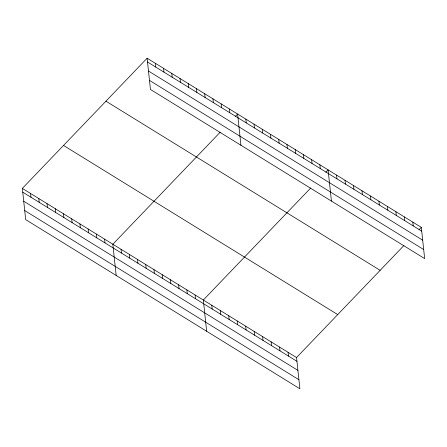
<?xml version="1.0" encoding="UTF-8"?>
<svg xmlns="http://www.w3.org/2000/svg" width="447" height="447" viewBox="0 0 447 447"><rect width="100%" height="100%" fill="white"/><g stroke="black" fill="none" stroke-linecap="round" stroke-linejoin="round"><path stroke-width="0.67" d="M403.926 245.509L296.545 357.55L299.881 388.778L25.686 219.633L22.35 188.405L147.119 58.222L421.314 227.367L424.65 258.595L150.455 89.45L147.119 58.222M220.22 132.178L112.834 244.224L116.17 275.453M235.318 116.427L237.603 114.041L240.939 145.269M310.704 187.997L203.318 300.043L206.654 331.266M325.802 172.246L328.087 169.86L331.423 201.083M419.023 229.752L421.314 227.367M147.521 61.993L421.717 231.138M148.493 71.056L422.683 240.201M149.488 80.387L423.683 249.532M105.945 101.184L380.14 270.329M63.524 145.443L337.72 314.587M22.35 188.405L296.545 357.55M22.752 192.176L296.948 361.321M23.719 201.239L297.914 370.384M24.719 210.571L298.914 379.715M412.838 222.142L413.24 225.908M404.362 216.912L404.764 220.684M395.886 211.682L396.288 215.454M387.415 206.453L387.817 210.224M378.939 201.228L379.341 205M370.462 195.998L370.865 199.77M361.986 190.768L362.388 194.54M353.51 185.544L353.918 189.316M345.039 180.314L345.442 184.086M336.563 175.084L336.965 178.856M319.862 164.787L320.264 168.553M311.637 159.708L312.04 163.479M303.412 154.634L303.815 158.406M295.182 149.561L295.584 153.332M286.957 144.487L287.36 148.259M278.732 139.414L279.135 143.185M270.508 134.34L270.91 138.106M288.069 352.32L288.471 356.091M262.283 129.261L262.685 133.033M279.593 347.096L279.995 350.867M254.052 124.188L254.46 127.959M271.117 341.866L271.519 345.637M245.828 119.114L246.23 122.886M262.64 336.636L263.048 340.407M254.17 331.411L254.572 335.183M229.378 108.967L229.78 112.739M245.694 326.181L246.096 329.953M221.153 103.894L221.556 107.66M237.217 320.952L237.62 324.723M212.928 98.815L213.331 102.586M228.741 315.727L229.143 319.499M204.698 93.741L205.106 97.513M220.265 310.497L220.673 314.269M196.473 88.668L196.876 92.44M188.248 83.595L188.651 87.366M211.794 305.267L212.196 309.039M180.024 78.521L180.426 82.293M171.799 73.448L172.201 77.219M195.093 294.964L195.495 298.736M163.568 68.369L163.976 72.14M186.868 289.891L187.271 293.662M155.344 63.295L155.746 67.067M178.638 284.817L179.046 288.589M170.413 279.744L170.815 283.515M162.188 274.67L162.591 278.442M153.964 269.597L154.366 273.368M145.739 264.518L146.141 268.289M137.508 259.444L137.916 263.216M129.284 254.371L129.686 258.142M121.059 249.297L121.461 253.069M104.609 239.151L105.011 242.922M96.384 234.072L96.787 237.843M88.154 228.998L88.562 232.77M79.929 223.925L80.331 227.696M71.704 218.851L72.107 222.623M63.48 213.778L63.882 217.549M55.255 208.704L55.657 212.476M47.03 203.631L47.432 207.397M38.8 198.552L39.202 202.323M30.575 193.478L30.977 197.25"/></g></svg>
